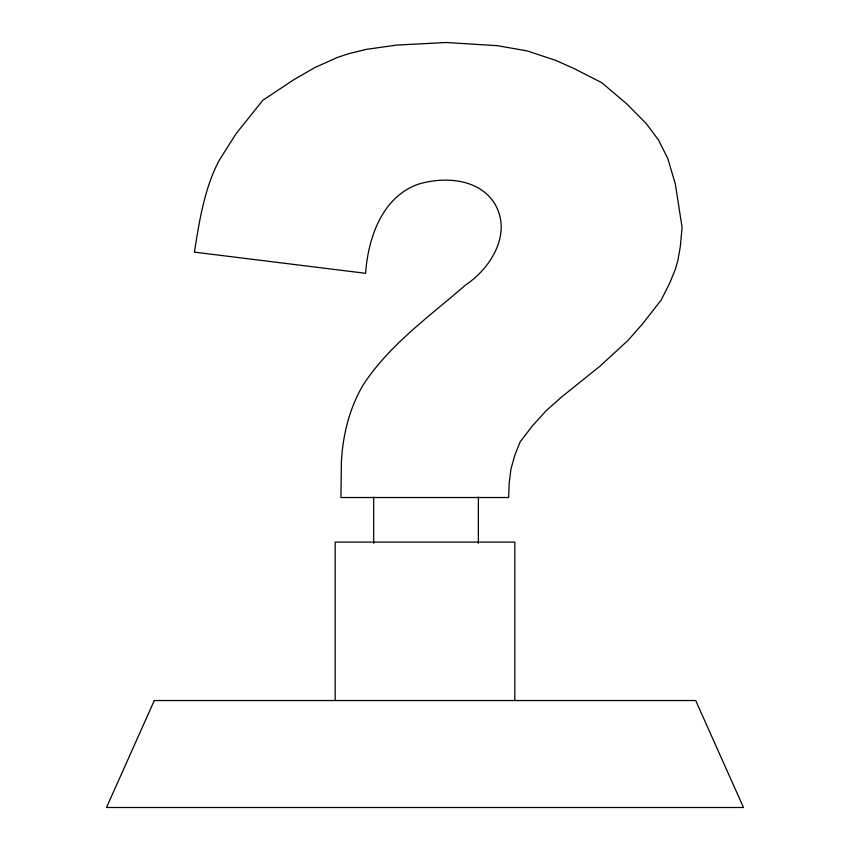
<?xml version="1.0" encoding="UTF-8"?>
<svg xmlns="http://www.w3.org/2000/svg" width="850" height="850" viewBox="0 0 850 850"><rect width="100%" height="100%" fill="white"/><g stroke="black" fill="none" stroke-linecap="round" stroke-linejoin="round"><path stroke-width="1.27" d="M514.813 700.538L514.813 542.098L335.187 542.098L335.187 700.538M478.369 497.101L478.369 543.32M373.681 497.101L373.681 543.32M341.371 463.133L340.924 497.516L508.629 497.516L509.203 483.119L510.956 468.966L514.824 455.281L520.104 441.915L532.387 425.914L545.849 411.039L560.83 397.63L600.174 365.999L627.863 340.542L642.781 323.638L661.332 299.795L669.917 282.668L675.261 269.514L677.875 260.472L680.329 246.489L682.082 227.417L675.314 183.94L667.803 158.557L658.527 140.048L646.021 123.303L627.077 104.189L601.758 82.662L574.366 68.712L555.836 60.414L527.244 50.926L497.484 45.698L446.409 42.5L396.493 45.093L366.201 49.396L348.617 53.709L337.206 57.513L315.159 67.405L293.898 79.634L262.809 100.311L235.992 133.811L219.151 160.438A155.454 155.454 0 0 0 212.596 174.601C202.683 199.378 198.571 225.93 194.406 252.131L365.638 273.317C367.965 238.011 382.33 196.393 418.859 184.025C445.687 176.109 481.727 178.808 496.241 206.423C511.009 235.45 490.291 268.504 465.821 284.793C429.739 316.253 388.992 344.888 362.727 385.645C349.116 409.116 342.539 436.146 341.371 463.133M154.286 700.538L106.516 807.5L743.484 807.5L695.714 700.538L154.286 700.538"/></g></svg>
